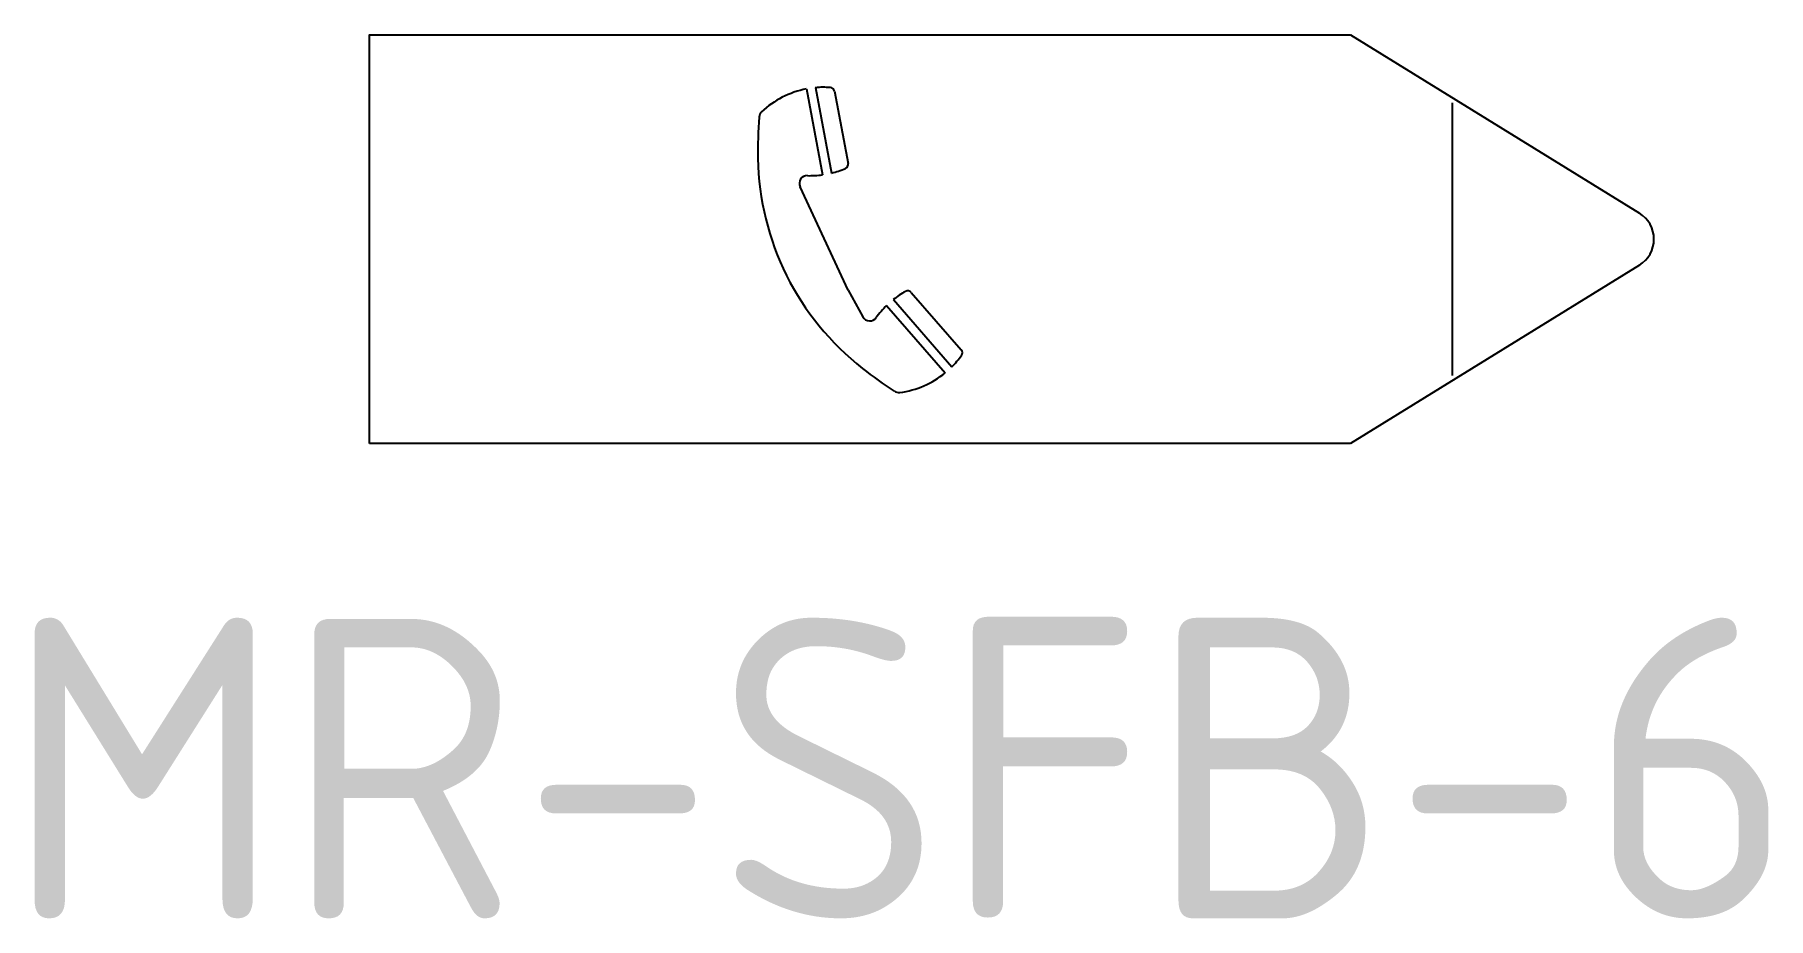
# Model space of a CAD drawing. Extents: x 175.9 to 190.3, y 171.5 to 178.8.
import ezdxf
from ezdxf.enums import TextEntityAlignment as Align

# ---------------------------------------------------------------- set-up
doc = ezdxf.new("R2010")
doc.units = 0
doc.header["$LTSCALE"] = 12
doc.header["$MEASUREMENT"] = 0
doc.layers.add('L18', color=4, linetype='CONTINUOUS')
doc.layers.add('T25', color=1, linetype='CONTINUOUS')
doc.styles.add('ISO', font='iso3098b.shx')

msp = doc.modelspace()

# ---------------------------------------------------------------- linework, layer by layer
at = {"layer": 'L18'}
for p, q in [((186.841, 178.804), (189.243, 177.321)), ((182.314, 178.353), (182.449, 177.64)), ((182.389, 178.364), (182.523, 177.654)), ((182.548, 178.334), (182.661, 177.734)), ((187.689, 175.97), (187.689, 178.239)), ((182.662, 176.679), (182.262, 177.539)), ((189.243, 176.888), (186.841, 175.404)), ((182.662, 176.679), (182.784, 176.458)), ((183.186, 176.661), (183.602, 176.184)), ((182.981, 176.551), (183.468, 175.993)), ((183.038, 176.601), (183.524, 176.043)), ((186.841, 175.404), (178.681, 175.404))]:
    msp.add_line(p, q, dxfattribs=at)
msp.add_lwpolyline([(178.681, 175.404), (178.681, 178.804), (186.841, 178.804)], dxfattribs=at)
for centre, radius, start, end in [((182.458, 177.611), 0.756, 100.9968, 133.1106), ((182.458, 177.611), 0.756, 85.766, 95.2591), ((182.511, 178.327), 0.0378, 10.7014, 85.766), ((185.689, 177.842), 3.778, 175.7895, 181.0395), ((181.987, 178.115), 0.0661, 133.1106, 175.7895), ((184.178, 177.815), 2.267, 181.0395, 231.9795), ((182.344, 178.388), 0.756, 283.6838, 292.9798), ((182.624, 177.727), 0.0378, 292.9798, 10.7014), ((182.322, 177.567), 0.0661, 88.466, 204.9435), ((182.344, 178.388), 0.756, 268.466, 277.9518), ((189.109, 177.104), 0.255, 301.6864, 58.3136), ((183.508, 176.01), 0.756, 119.2299, 128.495), ((183.158, 176.636), 0.0378, 41.0652, 119.2299), ((183.508, 176.01), 0.756, 134.227, 144.2557), ((182.842, 176.49), 0.0661, 208.8317, 324.2557), ((182.991, 176.578), 0.756, 314.9343, 324.2989), ((183.574, 176.159), 0.0378, 324.2989, 41.0652), ((185.108, 179.005), 3.778, 231.9795, 236.9177), ((182.991, 176.578), 0.756, 277.6497, 309.2014), ((183.082, 175.895), 0.0661, 236.9177, 277.6497)]:
    msp.add_arc(centre, radius, start, end, dxfattribs=at)

# ---------------------------------------------------------------- texts
at = {"layer": 'T25', "style": 'ISO'}
msp.add_text('MR-SFB-6', height=2.5, dxfattribs=at).set_placement((183.088, 171.456), align=Align.CENTER)

doc.saveas('drawing.dxf')
